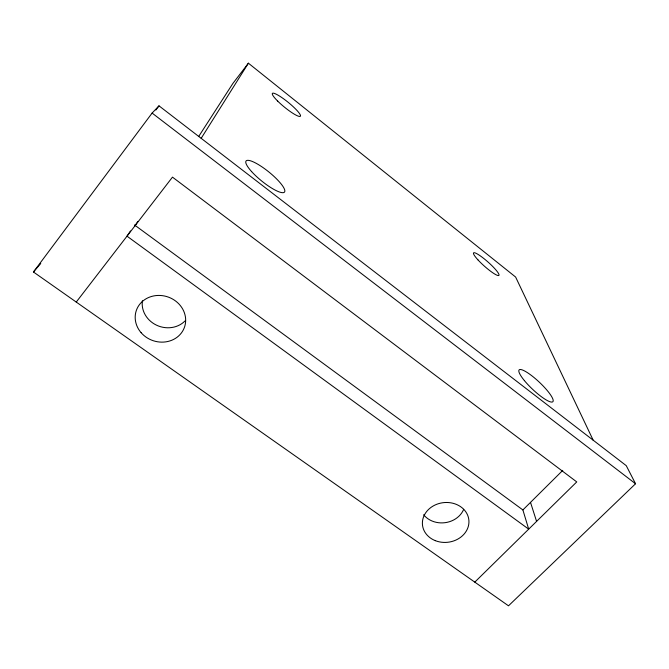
<?xml version="1.0" encoding="UTF-8"?>
<svg xmlns="http://www.w3.org/2000/svg" width="669" height="669" viewBox="0 0 669 669"><rect width="100%" height="100%" fill="white"/><g stroke="black" fill="none" stroke-linecap="round" stroke-linejoin="round"><path stroke-width="1" d="M201.177 138.332L248.4 63.187L515.615 277.033L593.177 440.194M198.701 136.459L232.929 83.382L248.4 63.187M134.452 226.498L137.797 221.456M130.463 230.989L127.001 236.165L528.694 529.154L522.89 509.945L134.494 224.951M33.45 271.99L152.106 113.078L158.996 105.844L626.259 465.666L635.55 483.762L508.499 605.813L33.45 271.99L40.742 263.527M155.877 110.025L158.996 105.844M76.249 302.062L172.477 177.134L576.753 481.914L474.789 582.13M522.89 509.945L562.738 470.399M152.106 113.078L635.55 483.762M530.517 502.377L536.58 521.402M463.676 509.343A22.595 19.451 -6.7 0 1 445.144 522.673A22.595 19.451 -6.7 0 1 423.636 514.72M184.97 320.995A24.628 22.42 19.7 0 1 156.504 325.167A24.628 22.42 19.7 0 1 142.405 300.716M435.302 540.652A23.323 19.928 -6.6 0 0 468.902 520.49A23.323 19.928 -6.6 0 0 432.793 506.216A23.323 19.928 -6.6 0 0 435.302 540.652M141.117 332.694A25.489 23.081 19.2 0 0 184.159 328.078A25.489 23.081 19.2 0 0 155.994 295.581A25.489 23.081 19.2 0 0 141.117 332.694M524.387 380.586A23.181 4.892 43.3 0 0 552.803 401.76A23.181 4.892 43.3 0 0 530.826 375.016A23.181 4.892 43.3 0 0 524.387 380.586M251.636 171.624A24.728 5.77 39 0 0 284.241 192.321A24.728 5.77 39 0 0 259.998 165.569A24.728 5.77 39 0 0 251.636 171.624M277.694 101.103A18.071 3.044 39.2 0 0 300.373 116.239A18.071 3.044 39.2 0 0 281.08 97.064A18.071 3.044 39.2 0 0 277.694 101.103M477.917 259.831A16.934 2.743 41.6 0 0 498.815 275.461A16.934 2.743 41.6 0 0 481.998 257.105A16.934 2.743 41.6 0 0 477.917 259.831"/></g></svg>
